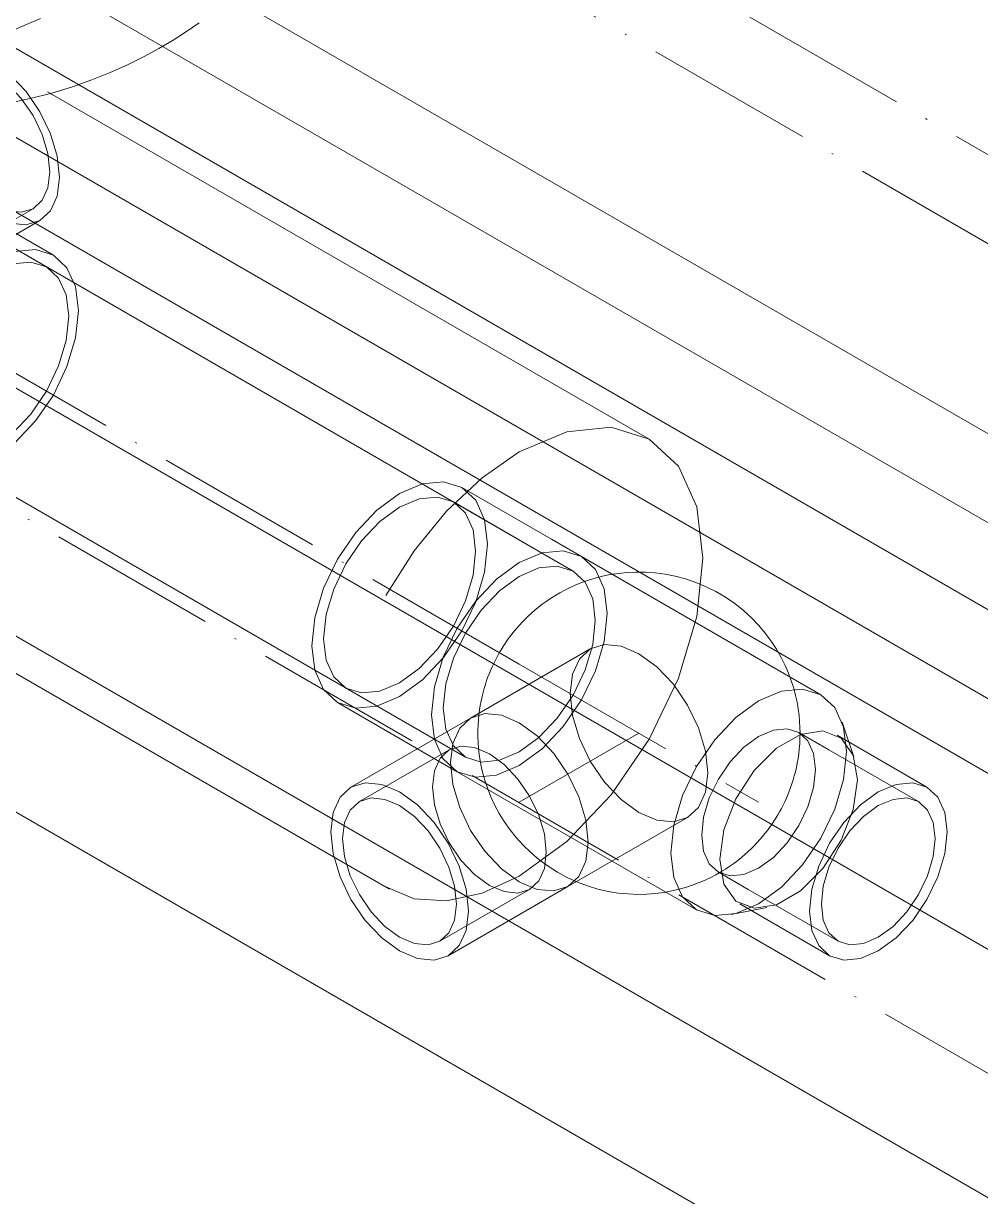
# Model space of a CAD drawing. Header units: millimetres. Extents: x -88595 to 880822, y -1054509 to -148035.
# Drawn here: x 391906.2 to 391962.8, y -311126.9 to -311057.6 of the extents above; entities that cross this region are included whole.
import ezdxf

# ---------------------------------------------------------------- set-up
doc = ezdxf.new("R2010")
doc.units = ezdxf.units.MM
doc.linetypes.add('$12$ADSK_Осевая', pattern=[14, 10, -2, 0, -2])
for name, color, linetype, lineweight in [('Изоляция', 7, 'Continuous', 18), ('Трубопровод', 7, 'Continuous', 18), ('Трубопроводы', 7, 'Continuous', 18)]:
    doc.layers.add(name, color=color, linetype=linetype, lineweight=lineweight)

# ---------------------------------------------------------------- blocks, each defined once
blk = doc.blocks.new('$0$ADSK_МедьПайка_Тройник - Тройник медный-3268054-В_ОВ3_4')
at = {"layer": 'Трубопроводы', "color": 134, "true_color": 0x00a6a6}
blk.add_polyline3d([(19456.591, 12827.844, 0), (19457.959, 12828.126, 0), (19459.25, 12828.457, 0), (19460.468, 12828.829, 0), (19461.614, 12829.235, 0), (19462.693, 12829.668, 0), (19463.707, 12830.123, 0), (19464.662, 12830.596, 0), (19465.56, 12831.082, 0), (19466.405, 12831.579, 0), (19467.202, 12832.084, 0), (19467.954, 12832.596, 0)], dxfattribs=at)
blk = doc.blocks.new('$0$ADSK_МедьПайка_Тройник - Тройник медный-3268426-В_ОВ3_4')
at = {"layer": 'Трубопроводы', "color": 190, "true_color": 0x8000ff}
for p, q in [((19441.83, 12828.988), (19436.703, 12831.948)), ((19441.425, 12828.287), (19436.298, 12831.247)), ((19452.966, 12830.571), (19447.309, 12827.305)), ((19453.371, 12829.87), (19449.128, 12827.42)), ((19443.067, 12828.274), (19441.83, 12828.988)), ((19442.662, 12827.572), (19441.425, 12828.287)), ((19452.967, 12822.558), (19443.067, 12828.274)), ((19447.309, 12827.305), (19441.652, 12824.039)), ((19454.204, 12821.844), (19452.967, 12822.558)), ((19453.799, 12821.142), (19452.562, 12821.857)), ((19459.331, 12818.884), (19454.204, 12821.844)), ((19458.926, 12818.183), (19453.799, 12821.142)), ((19453.888, 12819.176), (19458.131, 12821.625)), ((19452.879, 12817.658), (19458.536, 12820.924)), ((19429.948, 12820.248), (19435.075, 12817.288)), ((19429.543, 12819.547), (19434.67, 12816.587)), ((19447.222, 12814.392), (19452.879, 12817.658)), ((19435.075, 12817.288), (19436.312, 12816.574)), ((19434.67, 12816.587), (19435.907, 12815.872)), ((19435.907, 12815.872), (19445.807, 12810.157)), ((19446.212, 12810.858), (19447.449, 12810.144)), ((19445.807, 12810.157), (19447.044, 12809.442)), ((19447.449, 12810.144), (19452.576, 12807.184)), ((19447.044, 12809.442), (19452.171, 12806.483))]:
    blk.add_line(p, q, dxfattribs=at)
for points in [[(19428.06, 12822.824, 0), (19428.233, 12824.437, 0), (19428.739, 12826.139, 0), (19429.543, 12827.814, 0), (19430.592, 12829.349, 0), (19431.813, 12830.638, 0), (19433.123, 12831.593, 0), (19434.434, 12832.151, 0), (19435.655, 12832.272, 0), (19436.703, 12831.948, 0), (19437.508, 12831.202, 0), (19438.014, 12830.084, 0), (19438.186, 12828.67, 0)], [(19437.613, 12828.34, 0), (19437.46, 12829.593, 0), (19437.012, 12830.585, 0), (19436.298, 12831.247, 0), (19435.368, 12831.534, 0), (19434.285, 12831.426, 0), (19433.123, 12830.932, 0), (19431.961, 12830.084, 0), (19430.878, 12828.941, 0), (19429.948, 12827.58, 0), (19429.235, 12826.095, 0), (19428.786, 12824.585, 0), (19428.633, 12823.155, 0)], [(19451.812, 12828.021, 0), (19451.946, 12829.121, 0), (19452.34, 12829.991, 0), (19452.966, 12830.571, 0), (19453.781, 12830.823, 0), (19454.731, 12830.729, 0), (19455.751, 12830.295, 0), (19456.77, 12829.552, 0), (19457.72, 12828.549, 0), (19458.536, 12827.355, 0), (19459.162, 12826.052, 0), (19459.555, 12824.728, 0), (19459.689, 12823.473, 0)], [(19459.116, 12823.804, 0), (19459.002, 12824.876, 0), (19458.666, 12826.008, 0), (19458.131, 12827.121, 0), (19457.434, 12828.142, 0), (19456.622, 12828.999, 0), (19455.751, 12829.634, 0), (19454.879, 12830.004, 0), (19454.068, 12830.085, 0), (19453.371, 12829.87, 0), (19452.836, 12829.374, 0), (19452.499, 12828.63, 0), (19452.385, 12827.691, 0)], [(19438.186, 12828.67, 0), (19438.014, 12827.058, 0), (19437.508, 12825.356, 0), (19436.703, 12823.68, 0), (19435.655, 12822.146, 0), (19434.434, 12820.857, 0), (19433.123, 12819.901, 0), (19431.813, 12819.344, 0), (19430.592, 12819.223, 0), (19429.543, 12819.547, 0), (19428.739, 12820.293, 0), (19428.233, 12821.411, 0), (19428.06, 12822.824, 0)], [(19428.633, 12823.155, 0), (19428.786, 12821.901, 0), (19429.235, 12820.91, 0), (19429.948, 12820.248, 0), (19430.878, 12819.961, 0), (19431.961, 12820.068, 0), (19433.123, 12820.563, 0), (19434.285, 12821.41, 0), (19435.368, 12822.553, 0), (19436.298, 12823.914, 0), (19437.012, 12825.4, 0), (19437.46, 12826.909, 0), (19437.613, 12828.34, 0)], [(19434.424, 12819.15, 0), (19434.597, 12820.763, 0), (19435.103, 12822.465, 0), (19435.907, 12824.14, 0), (19436.956, 12825.674, 0), (19438.177, 12826.963, 0), (19439.487, 12827.919, 0), (19440.798, 12828.477, 0), (19442.019, 12828.598, 0), (19443.067, 12828.274, 0), (19443.872, 12827.528, 0), (19444.378, 12826.41, 0), (19444.55, 12824.996, 0)], [(19444.55, 12824.996, 0), (19444.378, 12826.41, 0), (19443.872, 12827.528, 0), (19443.067, 12828.274, 0), (19442.019, 12828.598, 0), (19440.798, 12828.477, 0), (19439.487, 12827.919, 0), (19438.177, 12826.963, 0), (19436.956, 12825.674, 0), (19435.907, 12824.14, 0), (19435.103, 12822.465, 0), (19434.597, 12820.763, 0), (19434.424, 12819.15, 0)], [(19459.689, 12823.473, 0), (19459.555, 12822.374, 0), (19459.162, 12821.504, 0), (19458.536, 12820.924, 0), (19457.72, 12820.672, 0), (19456.77, 12820.766, 0), (19455.751, 12821.199, 0), (19454.731, 12821.943, 0), (19453.781, 12822.946, 0), (19452.966, 12824.139, 0), (19452.34, 12825.443, 0), (19451.946, 12826.767, 0), (19451.812, 12828.021, 0)], [(19434.997, 12819.481, 0), (19435.15, 12820.911, 0), (19435.599, 12822.42, 0), (19436.312, 12823.906, 0), (19437.242, 12825.267, 0), (19438.325, 12826.41, 0), (19439.487, 12827.258, 0), (19440.649, 12827.752, 0), (19441.732, 12827.859, 0), (19442.662, 12827.572, 0), (19443.376, 12826.911, 0), (19443.824, 12825.919, 0), (19443.977, 12824.666, 0)], [(19454.032, 12820.207, 0), (19453.898, 12821.462, 0), (19453.505, 12822.786, 0), (19452.879, 12824.089, 0), (19452.063, 12825.283, 0), (19451.113, 12826.286, 0), (19450.094, 12827.029, 0), (19449.074, 12827.463, 0), (19448.124, 12827.557, 0), (19447.309, 12827.305, 0), (19446.683, 12826.725, 0), (19446.289, 12825.855, 0), (19446.155, 12824.755, 0)], [(19446.155, 12824.755, 0), (19446.289, 12825.855, 0), (19446.683, 12826.725, 0), (19447.309, 12827.305, 0), (19448.124, 12827.557, 0), (19449.074, 12827.463, 0), (19450.094, 12827.029, 0), (19451.113, 12826.286, 0), (19452.063, 12825.283, 0), (19452.879, 12824.089, 0), (19453.505, 12822.786, 0), (19453.898, 12821.462, 0), (19454.032, 12820.207, 0)], [(19448.142, 12825.241, 0), (19448.257, 12826.181, 0), (19448.593, 12826.924, 0), (19449.128, 12827.42, 0), (19449.825, 12827.635, 0), (19450.637, 12827.555, 0), (19451.508, 12827.184, 0), (19452.379, 12826.549, 0), (19453.191, 12825.692, 0), (19453.888, 12824.672, 0), (19454.423, 12823.558, 0), (19454.759, 12822.427, 0), (19454.874, 12821.355, 0)], [(19452.385, 12827.691, 0), (19452.499, 12826.619, 0), (19452.836, 12825.487, 0), (19453.371, 12824.373, 0), (19454.068, 12823.353, 0), (19454.879, 12822.496, 0), (19455.751, 12821.861, 0), (19456.622, 12821.49, 0), (19457.434, 12821.41, 0), (19458.131, 12821.625, 0), (19458.666, 12822.121, 0), (19459.002, 12822.864, 0), (19459.116, 12823.804, 0)], [(19454.874, 12821.355, 0), (19454.759, 12820.415, 0), (19454.423, 12819.672, 0), (19453.888, 12819.176, 0), (19453.191, 12818.96, 0), (19452.379, 12819.041, 0), (19451.508, 12819.411, 0), (19450.637, 12820.047, 0), (19449.825, 12820.904, 0), (19449.128, 12821.924, 0), (19448.593, 12823.038, 0), (19448.257, 12824.169, 0), (19448.142, 12825.241, 0)], [(19444.55, 12824.996, 0), (19444.378, 12823.383, 0), (19443.872, 12821.682, 0), (19443.067, 12820.006, 0), (19442.019, 12818.472, 0), (19440.798, 12817.183, 0), (19439.487, 12816.227, 0), (19438.177, 12815.67, 0), (19436.956, 12815.549, 0), (19435.907, 12815.872, 0), (19435.103, 12816.619, 0), (19434.597, 12817.737, 0), (19434.424, 12819.15, 0)], [(19434.424, 12819.15, 0), (19434.597, 12817.737, 0), (19435.103, 12816.619, 0), (19435.907, 12815.872, 0), (19436.956, 12815.549, 0), (19438.177, 12815.67, 0), (19439.487, 12816.227, 0), (19440.798, 12817.183, 0), (19442.019, 12818.472, 0), (19443.067, 12820.006, 0), (19443.872, 12821.682, 0), (19444.378, 12823.383, 0), (19444.55, 12824.996, 0)], [(19443.977, 12824.666, 0), (19443.824, 12823.235, 0), (19443.376, 12821.726, 0), (19442.662, 12820.24, 0), (19441.732, 12818.879, 0), (19440.649, 12817.736, 0), (19439.487, 12816.888, 0), (19438.325, 12816.394, 0), (19437.242, 12816.287, 0), (19436.312, 12816.574, 0), (19435.599, 12817.236, 0), (19435.15, 12818.227, 0), (19434.997, 12819.481, 0)], [(19446.155, 12824.755, 0), (19446.289, 12823.501, 0), (19446.683, 12822.177, 0), (19447.309, 12820.873, 0), (19448.124, 12819.68, 0), (19449.074, 12818.677, 0), (19450.094, 12817.933, 0), (19451.113, 12817.5, 0), (19452.063, 12817.406, 0), (19452.879, 12817.658, 0), (19453.505, 12818.238, 0), (19453.898, 12819.108, 0), (19454.032, 12820.207, 0)], [(19454.032, 12820.207, 0), (19453.898, 12819.108, 0), (19453.505, 12818.238, 0), (19452.879, 12817.658, 0), (19452.063, 12817.406, 0), (19451.113, 12817.5, 0), (19450.094, 12817.933, 0), (19449.074, 12818.677, 0), (19448.124, 12819.68, 0), (19447.309, 12820.873, 0), (19446.683, 12822.177, 0), (19446.289, 12823.501, 0), (19446.155, 12824.755, 0)], [(19448.376, 12816.941, 0), (19448.241, 12818.196, 0), (19447.848, 12819.52, 0), (19447.222, 12820.823, 0), (19446.406, 12822.017, 0), (19445.456, 12823.02, 0), (19444.437, 12823.763, 0), (19443.418, 12824.197, 0), (19442.468, 12824.291, 0), (19441.652, 12824.039, 0), (19441.026, 12823.459, 0), (19440.633, 12822.589, 0), (19440.498, 12821.489, 0)], [(19454.45, 12819.281, 0), (19454.277, 12820.694, 0), (19453.771, 12821.812, 0), (19452.967, 12822.558, 0), (19451.918, 12822.882, 0), (19450.697, 12822.761, 0), (19449.387, 12822.204, 0), (19448.076, 12821.248, 0), (19446.855, 12819.959, 0), (19445.807, 12818.425, 0), (19445.002, 12816.749, 0), (19444.496, 12815.047, 0), (19444.324, 12813.435, 0)], [(19444.324, 12813.435, 0), (19444.496, 12815.047, 0), (19445.002, 12816.749, 0), (19445.807, 12818.425, 0), (19446.855, 12819.959, 0), (19448.076, 12821.248, 0), (19449.387, 12822.204, 0), (19450.697, 12822.761, 0), (19451.918, 12822.882, 0), (19452.967, 12822.558, 0), (19453.771, 12821.812, 0), (19454.277, 12820.694, 0), (19454.45, 12819.281, 0)], [(19453.877, 12818.95, 0), (19453.724, 12820.204, 0), (19453.275, 12821.195, 0), (19452.562, 12821.857, 0), (19451.632, 12822.144, 0), (19450.549, 12822.037, 0), (19449.387, 12821.542, 0), (19448.225, 12820.695, 0), (19447.142, 12819.552, 0), (19446.212, 12818.191, 0), (19445.498, 12816.705, 0), (19445.05, 12815.196, 0), (19444.897, 12813.765, 0)], [(19440.498, 12821.489, 0), (19440.633, 12820.235, 0), (19441.026, 12818.911, 0), (19441.652, 12817.607, 0), (19442.468, 12816.414, 0), (19443.418, 12815.411, 0), (19444.437, 12814.668, 0), (19445.456, 12814.234, 0), (19446.406, 12814.14, 0), (19447.222, 12814.392, 0), (19447.848, 12814.972, 0), (19448.241, 12815.842, 0), (19448.376, 12816.941, 0)], [(19444.324, 12813.435, 0), (19444.496, 12812.021, 0), (19445.002, 12810.903, 0), (19445.807, 12810.157, 0), (19446.855, 12809.833, 0), (19448.076, 12809.954, 0), (19449.387, 12810.512, 0), (19450.697, 12811.467, 0), (19451.918, 12812.756, 0), (19452.967, 12814.291, 0), (19453.771, 12815.966, 0), (19454.277, 12817.668, 0), (19454.45, 12819.281, 0)], [(19454.45, 12819.281, 0), (19454.277, 12817.668, 0), (19453.771, 12815.966, 0), (19452.967, 12814.291, 0), (19451.918, 12812.756, 0), (19450.697, 12811.467, 0), (19449.387, 12810.512, 0), (19448.076, 12809.954, 0), (19446.855, 12809.833, 0), (19445.807, 12810.157, 0), (19445.002, 12810.903, 0), (19444.496, 12812.021, 0), (19444.324, 12813.435, 0)], [(19460.814, 12815.606, 0), (19460.641, 12817.02, 0), (19460.135, 12818.138, 0), (19459.331, 12818.884, 0), (19458.282, 12819.208, 0), (19457.061, 12819.087, 0), (19455.751, 12818.53, 0), (19454.44, 12817.574, 0), (19453.219, 12816.285, 0), (19452.171, 12814.75, 0), (19451.366, 12813.075, 0), (19450.86, 12811.373, 0), (19450.688, 12809.76, 0)], [(19444.897, 12813.765, 0), (19445.05, 12812.512, 0), (19445.498, 12811.52, 0), (19446.212, 12810.858, 0), (19447.142, 12810.571, 0), (19448.225, 12810.679, 0), (19449.387, 12811.173, 0), (19450.549, 12812.021, 0), (19451.632, 12813.164, 0), (19452.562, 12814.525, 0), (19453.275, 12816.01, 0), (19453.724, 12817.52, 0), (19453.877, 12818.95, 0)], [(19451.261, 12810.091, 0), (19451.414, 12811.521, 0), (19451.862, 12813.031, 0), (19452.576, 12814.517, 0), (19453.506, 12815.877, 0), (19454.589, 12817.021, 0), (19455.751, 12817.868, 0), (19456.913, 12818.362, 0), (19457.996, 12818.47, 0), (19458.926, 12818.183, 0), (19459.639, 12817.521, 0), (19460.088, 12816.529, 0), (19460.241, 12815.276, 0)], [(19450.688, 12809.76, 0), (19450.86, 12808.347, 0), (19451.366, 12807.229, 0), (19452.171, 12806.483, 0), (19453.219, 12806.159, 0), (19454.44, 12806.28, 0), (19455.751, 12806.837, 0), (19457.061, 12807.793, 0), (19458.282, 12809.082, 0), (19459.331, 12810.617, 0), (19460.135, 12812.292, 0), (19460.641, 12813.994, 0), (19460.814, 12815.606, 0)], [(19460.241, 12815.276, 0), (19460.088, 12813.846, 0), (19459.639, 12812.336, 0), (19458.926, 12810.85, 0), (19457.996, 12809.489, 0), (19456.913, 12808.346, 0), (19455.751, 12807.499, 0), (19454.589, 12807.004, 0), (19453.506, 12806.897, 0), (19452.576, 12807.184, 0), (19451.862, 12807.846, 0), (19451.414, 12808.837, 0), (19451.261, 12810.091, 0)]]:
    blk.add_polyline3d(points, dxfattribs=at)
blk = doc.blocks.new('$0$ADSK_МедьПайка_Тройник - Тройник медный-3264991-В_ОВ3_4')
at = {"layer": 'Трубопроводы', "color": 190, "true_color": 0x8000ff}
for p, q in [((19488.766, 12802.098), (19483.462, 12805.16)), ((19488.271, 12801.24), (19482.967, 12804.302)), ((19490.533, 12801.077), (19488.766, 12802.098)), ((19490.038, 12800.22), (19488.271, 12801.24)), ((19504.675, 12792.912), (19490.533, 12801.077)), ((19491.059, 12795.618), (19483.988, 12791.535)), ((19476.617, 12793.304), (19481.921, 12790.242)), ((19476.122, 12792.446), (19481.426, 12789.384)), ((19483.988, 12791.535), (19476.917, 12787.453)), ((19506.634, 12789.236), (19505.934, 12791.28)), ((19505.153, 12789.657), (19503.385, 12790.678)), ((19481.921, 12790.242), (19483.688, 12789.221)), ((19510.952, 12787.453), (19505.648, 12790.515)), ((19482.716, 12789.657), (19477.412, 12786.595)), ((19481.426, 12789.384), (19483.193, 12788.364)), ((19510.457, 12786.595), (19505.153, 12789.657)), ((19483.193, 12788.364), (19497.335, 12780.199)), ((19489.738, 12781.576), (19496.809, 12785.658)), ((19498.625, 12782.433), (19500.393, 12781.413)), ((19482.667, 12777.493), (19489.738, 12781.576)), ((19482.172, 12778.351), (19487.476, 12781.413)), ((19500.393, 12781.413), (19505.697, 12778.351)), ((19499.378, 12779.925), (19501.498, 12780.341)), ((19499.898, 12780.555), (19505.202, 12777.493))]:
    blk.add_line(p, q, dxfattribs=at)
for points in [[(19474.602, 12795.806, 0), (19474.779, 12797.46, 0), (19475.297, 12799.204, 0), (19476.122, 12800.922, 0), (19477.197, 12802.495, 0), (19478.449, 12803.816, 0), (19479.792, 12804.796, 0), (19481.136, 12805.367, 0), (19482.387, 12805.491, 0), (19483.462, 12805.16, 0), (19484.287, 12804.395, 0), (19484.806, 12803.249, 0), (19484.982, 12801.8, 0)], [(19484.282, 12801.395, 0), (19484.129, 12802.649, 0), (19483.681, 12803.64, 0), (19482.967, 12804.302, 0), (19482.037, 12804.589, 0), (19480.954, 12804.482, 0), (19479.792, 12803.988, 0), (19478.63, 12803.14, 0), (19477.547, 12801.997, 0), (19476.617, 12800.636, 0), (19475.904, 12799.15, 0), (19475.455, 12797.641, 0), (19475.302, 12796.211, 0)], [(19484.982, 12801.8, 0), (19484.806, 12800.146, 0), (19484.287, 12798.402, 0), (19483.462, 12796.684, 0), (19482.387, 12795.111, 0), (19481.136, 12793.79, 0), (19479.792, 12792.81, 0), (19478.449, 12792.239, 0), (19477.197, 12792.115, 0), (19476.122, 12792.446, 0), (19475.297, 12793.211, 0), (19474.779, 12794.357, 0), (19474.602, 12795.806, 0)], [(19475.302, 12796.211, 0), (19475.455, 12794.957, 0), (19475.904, 12793.966, 0), (19476.617, 12793.304, 0), (19477.547, 12793.017, 0), (19478.63, 12793.124, 0), (19479.792, 12793.618, 0), (19480.954, 12794.466, 0), (19482.037, 12795.609, 0), (19482.967, 12796.97, 0), (19483.681, 12798.456, 0), (19484.129, 12799.965, 0), (19484.282, 12801.395, 0)], [(19481.673, 12791.724, 0), (19481.85, 12793.377, 0), (19482.369, 12795.122, 0), (19483.193, 12796.839, 0), (19484.268, 12798.412, 0), (19485.52, 12799.734, 0), (19486.863, 12800.714, 0), (19488.207, 12801.285, 0), (19489.458, 12801.409, 0), (19490.533, 12801.077, 0), (19491.358, 12800.312, 0), (19491.877, 12799.166, 0), (19492.053, 12797.717, 0)], [(19492.053, 12797.717, 0), (19491.877, 12799.166, 0), (19491.358, 12800.312, 0), (19490.533, 12801.077, 0), (19489.458, 12801.409, 0), (19488.207, 12801.285, 0), (19486.863, 12800.714, 0), (19485.52, 12799.734, 0), (19484.268, 12798.412, 0), (19483.193, 12796.839, 0), (19482.369, 12795.122, 0), (19481.85, 12793.377, 0), (19481.673, 12791.724, 0)], [(19482.373, 12792.128, 0), (19482.526, 12793.558, 0), (19482.975, 12795.068, 0), (19483.688, 12796.554, 0), (19484.618, 12797.914, 0), (19485.701, 12799.058, 0), (19486.863, 12799.905, 0), (19488.025, 12800.4, 0), (19489.108, 12800.507, 0), (19490.038, 12800.22, 0), (19490.752, 12799.558, 0), (19491.2, 12798.566, 0), (19491.353, 12797.313, 0)], [(19503.454, 12790.638, 0), (19503.448, 12790.974, 0), (19503.43, 12791.325, 0), (19503.396, 12791.689, 0), (19503.346, 12792.069, 0), (19503.278, 12792.463, 0), (19503.188, 12792.873, 0), (19503.076, 12793.297, 0), (19502.937, 12793.735, 0), (19502.769, 12794.185, 0), (19502.569, 12794.647, 0), (19502.335, 12795.117, 0), (19502.063, 12795.593, 0), (19501.753, 12796.07, 0), (19501.401, 12796.543, 0), (19501.009, 12797.009, 0), (19500.575, 12797.459, 0), (19500.102, 12797.89, 0), (19499.593, 12798.294, 0), (19499.052, 12798.665, 0), (19498.484, 12799, 0), (19497.896, 12799.294, 0), (19497.294, 12799.545, 0), (19496.686, 12799.752, 0), (19496.078, 12799.914, 0), (19495.476, 12800.032, 0), (19494.886, 12800.11, 0), (19494.312, 12800.151, 0), (19493.759, 12800.156, 0), (19493.228, 12800.132, 0), (19492.722, 12800.08, 0), (19492.241, 12800.006, 0), (19491.785, 12799.912, 0), (19491.355, 12799.802, 0), (19490.949, 12799.678, 0), (19490.567, 12799.542, 0), (19490.207, 12799.398, 0), (19489.869, 12799.246, 0), (19489.551, 12799.089, 0), (19489.252, 12798.927, 0), (19488.97, 12798.761, 0), (19488.705, 12798.593, 0), (19488.454, 12798.423, 0), (19488.218, 12798.251, 0), (19487.994, 12798.077, 0), (19487.783, 12797.903, 0), (19487.582, 12797.728, 0), (19487.391, 12797.553, 0), (19487.21, 12797.377, 0), (19487.038, 12797.201, 0), (19486.873, 12797.023, 0), (19486.717, 12796.846, 0), (19486.567, 12796.667, 0), (19486.423, 12796.487, 0), (19486.286, 12796.307, 0), (19486.155, 12796.125, 0), (19486.029, 12795.942, 0), (19485.907, 12795.756, 0), (19485.791, 12795.569, 0), (19485.679, 12795.38, 0), (19485.572, 12795.188, 0), (19485.469, 12794.993, 0), (19485.37, 12794.795, 0), (19485.275, 12794.593, 0), (19485.184, 12794.388, 0), (19485.097, 12794.178, 0), (19485.014, 12793.963, 0), (19484.935, 12793.743, 0), (19484.86, 12793.517, 0), (19484.79, 12793.285, 0), (19484.724, 12793.046, 0), (19484.663, 12792.8, 0), (19484.607, 12792.545, 0), (19484.557, 12792.282, 0), (19484.514, 12792.01, 0), (19484.477, 12791.728, 0), (19484.448, 12791.435, 0), (19484.427, 12791.131, 0), (19484.416, 12790.814, 0), (19484.414, 12790.638, 0)], [(19492.053, 12797.717, 0), (19491.877, 12796.064, 0), (19491.358, 12794.319, 0), (19490.533, 12792.602, 0), (19489.458, 12791.029, 0), (19488.207, 12789.707, 0), (19486.863, 12788.727, 0), (19485.52, 12788.156, 0), (19484.268, 12788.032, 0), (19483.193, 12788.364, 0), (19482.369, 12789.129, 0), (19481.85, 12790.275, 0), (19481.673, 12791.724, 0)], [(19481.673, 12791.724, 0), (19481.85, 12790.275, 0), (19482.369, 12789.129, 0), (19483.193, 12788.364, 0), (19484.268, 12788.032, 0), (19485.52, 12788.156, 0), (19486.863, 12788.727, 0), (19488.207, 12789.707, 0), (19489.458, 12791.029, 0), (19490.533, 12792.602, 0), (19491.358, 12794.319, 0), (19491.877, 12796.064, 0), (19492.053, 12797.717, 0)], [(19491.353, 12797.313, 0), (19491.2, 12795.883, 0), (19490.752, 12794.373, 0), (19490.038, 12792.887, 0), (19489.108, 12791.527, 0), (19488.025, 12790.383, 0), (19486.863, 12789.536, 0), (19485.701, 12789.041, 0), (19484.618, 12788.934, 0), (19483.688, 12789.221, 0), (19482.975, 12789.883, 0), (19482.526, 12790.875, 0), (19482.373, 12792.128, 0)], [(19489.869, 12792.985, 0), (19490.007, 12794.121, 0), (19490.413, 12795.018, 0), (19491.059, 12795.618, 0), (19491.901, 12795.878, 0), (19492.882, 12795.78, 0), (19493.934, 12795.333, 0), (19494.987, 12794.565, 0), (19495.967, 12793.53, 0), (19496.809, 12792.298, 0), (19497.456, 12790.953, 0), (19497.862, 12789.586, 0), (19498, 12788.291, 0)], [(19498, 12788.291, 0), (19497.862, 12787.155, 0), (19497.456, 12786.258, 0), (19496.809, 12785.658, 0), (19495.967, 12785.398, 0), (19494.987, 12785.496, 0), (19493.934, 12785.943, 0), (19492.882, 12786.711, 0), (19491.901, 12787.746, 0), (19491.059, 12788.978, 0), (19490.413, 12790.324, 0), (19490.007, 12791.69, 0), (19489.869, 12792.985, 0)], [(19506.196, 12789.552, 0), (19506.019, 12791.001, 0), (19505.5, 12792.147, 0), (19504.675, 12792.912, 0), (19503.601, 12793.244, 0), (19502.349, 12793.12, 0), (19501.005, 12792.549, 0), (19499.662, 12791.569, 0), (19498.41, 12790.247, 0), (19497.335, 12788.674, 0), (19496.511, 12786.957, 0), (19495.992, 12785.212, 0), (19495.815, 12783.559, 0)], [(19495.815, 12783.559, 0), (19495.992, 12785.212, 0), (19496.511, 12786.957, 0), (19497.335, 12788.674, 0), (19498.41, 12790.247, 0), (19499.662, 12791.569, 0), (19501.005, 12792.549, 0), (19502.349, 12793.12, 0), (19503.601, 12793.244, 0), (19504.675, 12792.912, 0), (19505.5, 12792.147, 0), (19506.019, 12791.001, 0), (19506.196, 12789.552, 0)], [(19482.797, 12788.903, 0), (19482.936, 12790.038, 0), (19483.342, 12790.936, 0), (19483.988, 12791.535, 0), (19484.83, 12791.795, 0), (19485.811, 12791.698, 0), (19486.863, 12791.25, 0), (19487.916, 12790.483, 0), (19488.896, 12789.448, 0), (19489.738, 12788.215, 0), (19490.384, 12786.87, 0), (19490.791, 12785.503, 0), (19490.929, 12784.208, 0)], [(19490.929, 12784.208, 0), (19490.791, 12785.503, 0), (19490.384, 12786.87, 0), (19489.738, 12788.215, 0), (19488.896, 12789.448, 0), (19487.916, 12790.483, 0), (19486.863, 12791.25, 0), (19485.811, 12791.698, 0), (19484.83, 12791.795, 0), (19483.988, 12791.535, 0), (19483.342, 12790.936, 0), (19482.936, 12790.038, 0), (19482.797, 12788.903, 0)], [(19503.454, 12790.638, 0), (19503.449, 12790.315, 0), (19503.433, 12790.004, 0), (19503.409, 12789.705, 0), (19503.376, 12789.417, 0), (19503.336, 12789.139, 0), (19503.289, 12788.872, 0), (19503.236, 12788.613, 0), (19503.178, 12788.362, 0), (19503.115, 12788.119, 0), (19503.047, 12787.884, 0), (19502.975, 12787.654, 0), (19502.898, 12787.431, 0), (19502.817, 12787.214, 0), (19502.732, 12787.001, 0), (19502.643, 12786.793, 0), (19502.551, 12786.589, 0), (19502.454, 12786.389, 0), (19502.353, 12786.193, 0), (19502.248, 12785.999, 0), (19502.139, 12785.809, 0), (19502.025, 12785.62, 0), (19501.906, 12785.434, 0), (19501.783, 12785.25, 0), (19501.654, 12785.067, 0), (19501.52, 12784.886, 0), (19501.38, 12784.706, 0), (19501.234, 12784.527, 0), (19501.081, 12784.349, 0), (19500.921, 12784.171, 0), (19500.753, 12783.994, 0), (19500.576, 12783.818, 0), (19500.391, 12783.642, 0), (19500.196, 12783.467, 0), (19499.99, 12783.292, 0), (19499.773, 12783.119, 0), (19499.544, 12782.946, 0), (19499.301, 12782.775, 0), (19499.044, 12782.605, 0), (19498.771, 12782.438, 0), (19498.481, 12782.274, 0), (19498.174, 12782.114, 0), (19497.846, 12781.959, 0), (19497.499, 12781.81, 0), (19497.129, 12781.67, 0), (19496.736, 12781.54, 0), (19496.319, 12781.422, 0), (19495.877, 12781.318, 0), (19495.41, 12781.233, 0), (19494.917, 12781.169, 0), (19494.399, 12781.129, 0), (19493.858, 12781.118, 0), (19493.295, 12781.14, 0), (19492.713, 12781.197, 0), (19492.117, 12781.293, 0), (19491.512, 12781.431, 0), (19490.903, 12781.614, 0), (19490.296, 12781.841, 0), (19489.7, 12782.112, 0), (19489.12, 12782.425, 0), (19488.564, 12782.777, 0), (19488.037, 12783.165, 0), (19487.544, 12783.581, 0), (19487.089, 12784.022, 0), (19486.674, 12784.48, 0), (19486.301, 12784.95, 0), (19485.968, 12785.426, 0), (19485.676, 12785.902, 0), (19485.422, 12786.376, 0), (19485.204, 12786.843, 0), (19485.019, 12787.299, 0), (19484.865, 12787.745, 0), (19484.738, 12788.176, 0), (19484.637, 12788.594, 0), (19484.557, 12788.996, 0), (19484.497, 12789.384, 0), (19484.455, 12789.756, 0), (19484.429, 12790.114, 0), (19484.416, 12790.458, 0), (19484.414, 12790.638, 0)], [(19504.371, 12788.499, 0), (19504.257, 12789.438, 0), (19503.92, 12790.182, 0), (19503.385, 12790.678, 0), (19502.688, 12790.893, 0), (19501.877, 12790.813, 0), (19501.005, 12790.442, 0), (19500.134, 12789.807, 0), (19499.323, 12788.95, 0), (19498.625, 12787.93, 0), (19498.091, 12786.816, 0), (19497.754, 12785.684, 0), (19497.64, 12784.612, 0)], [(19498.707, 12783.187, 0), (19498.953, 12784.935, 0), (19499.659, 12786.755, 0), (19500.741, 12788.427, 0), (19502.068, 12789.751, 0), (19503.48, 12790.566, 0), (19504.807, 12790.774, 0), (19505.888, 12790.351, 0), (19506.594, 12789.346, 0), (19506.839, 12787.882, 0)], [(19488.461, 12783.592, 0), (19488.347, 12784.664, 0), (19488.01, 12785.795, 0), (19487.476, 12786.909, 0), (19486.778, 12787.929, 0), (19485.967, 12788.786, 0), (19485.096, 12789.421, 0), (19484.224, 12789.792, 0), (19483.413, 12789.872, 0), (19482.716, 12789.657, 0), (19482.181, 12789.161, 0), (19481.844, 12788.418, 0), (19481.73, 12787.478, 0)], [(19495.815, 12783.559, 0), (19495.992, 12782.11, 0), (19496.511, 12780.964, 0), (19497.335, 12780.199, 0), (19498.41, 12779.867, 0), (19499.662, 12779.991, 0), (19501.005, 12780.562, 0), (19502.349, 12781.542, 0), (19503.601, 12782.864, 0), (19504.675, 12784.437, 0), (19505.5, 12786.154, 0), (19506.019, 12787.899, 0), (19506.196, 12789.552, 0)], [(19506.196, 12789.552, 0), (19506.019, 12787.899, 0), (19505.5, 12786.154, 0), (19504.675, 12784.437, 0), (19503.601, 12782.864, 0), (19502.349, 12781.542, 0), (19501.005, 12780.562, 0), (19499.662, 12779.991, 0), (19498.41, 12779.867, 0), (19497.335, 12780.199, 0), (19496.511, 12780.964, 0), (19495.992, 12782.11, 0), (19495.815, 12783.559, 0)], [(19490.929, 12784.208, 0), (19490.791, 12783.073, 0), (19490.384, 12782.175, 0), (19489.738, 12781.576, 0), (19488.896, 12781.316, 0), (19487.916, 12781.413, 0), (19486.863, 12781.861, 0), (19485.811, 12782.628, 0), (19484.83, 12783.663, 0), (19483.988, 12784.896, 0), (19483.342, 12786.241, 0), (19482.936, 12787.608, 0), (19482.797, 12788.903, 0)], [(19482.797, 12788.903, 0), (19482.936, 12787.608, 0), (19483.342, 12786.241, 0), (19483.988, 12784.896, 0), (19484.83, 12783.663, 0), (19485.811, 12782.628, 0), (19486.863, 12781.861, 0), (19487.916, 12781.413, 0), (19488.896, 12781.316, 0), (19489.738, 12781.576, 0), (19490.384, 12782.175, 0), (19490.791, 12783.073, 0), (19490.929, 12784.208, 0)], [(19497.64, 12784.612, 0), (19497.754, 12783.673, 0), (19498.091, 12782.929, 0), (19498.625, 12782.433, 0), (19499.323, 12782.218, 0), (19500.134, 12782.298, 0), (19501.005, 12782.669, 0), (19501.877, 12783.304, 0), (19502.688, 12784.161, 0), (19503.385, 12785.181, 0), (19503.92, 12786.295, 0), (19504.257, 12787.427, 0), (19504.371, 12788.499, 0)], [(19506.839, 12787.882, 0), (19506.594, 12786.136, 0), (19505.888, 12784.316, 0), (19504.807, 12782.643, 0), (19503.48, 12781.319, 0), (19502.068, 12780.504, 0), (19500.741, 12780.295, 0), (19499.659, 12780.719, 0), (19498.953, 12781.723, 0), (19498.707, 12783.187, 0)], [(19483.858, 12780.126, 0), (19483.72, 12781.421, 0), (19483.313, 12782.788, 0), (19482.667, 12784.133, 0), (19481.825, 12785.365, 0), (19480.845, 12786.4, 0), (19479.792, 12787.168, 0), (19478.74, 12787.615, 0), (19477.759, 12787.713, 0), (19476.917, 12787.453, 0), (19476.271, 12786.853, 0), (19475.865, 12785.956, 0), (19475.726, 12784.82, 0)], [(19481.73, 12787.478, 0), (19481.844, 12786.406, 0), (19482.181, 12785.275, 0), (19482.716, 12784.161, 0), (19483.413, 12783.141, 0), (19484.224, 12782.284, 0), (19485.096, 12781.648, 0), (19485.967, 12781.278, 0), (19486.778, 12781.197, 0), (19487.476, 12781.413, 0), (19488.01, 12781.909, 0), (19488.347, 12782.652, 0), (19488.461, 12783.592, 0)], [(19512.142, 12784.82, 0), (19512.004, 12785.956, 0), (19511.598, 12786.853, 0), (19510.952, 12787.453, 0), (19510.109, 12787.713, 0), (19509.129, 12787.615, 0), (19508.077, 12787.168, 0), (19507.024, 12786.4, 0), (19506.044, 12785.365, 0), (19505.202, 12784.133, 0), (19504.555, 12782.788, 0), (19504.149, 12781.421, 0), (19504.011, 12780.126, 0)], [(19476.426, 12784.416, 0), (19476.541, 12785.356, 0), (19476.877, 12786.099, 0), (19477.412, 12786.595, 0), (19478.109, 12786.811, 0), (19478.921, 12786.73, 0), (19479.792, 12786.36, 0), (19480.663, 12785.724, 0), (19481.475, 12784.867, 0), (19482.172, 12783.847, 0), (19482.707, 12782.733, 0), (19483.043, 12781.602, 0), (19483.158, 12780.53, 0)], [(19504.711, 12780.53, 0), (19504.825, 12781.602, 0), (19505.162, 12782.733, 0), (19505.697, 12783.847, 0), (19506.394, 12784.867, 0), (19507.205, 12785.724, 0), (19508.077, 12786.36, 0), (19508.948, 12786.73, 0), (19509.759, 12786.811, 0), (19510.457, 12786.595, 0), (19510.991, 12786.099, 0), (19511.328, 12785.356, 0), (19511.442, 12784.416, 0)], [(19475.726, 12784.82, 0), (19475.865, 12783.525, 0), (19476.271, 12782.159, 0), (19476.917, 12780.813, 0), (19477.759, 12779.581, 0), (19478.74, 12778.546, 0), (19479.792, 12777.778, 0), (19480.845, 12777.331, 0), (19481.825, 12777.233, 0), (19482.667, 12777.493, 0), (19483.313, 12778.093, 0), (19483.72, 12778.99, 0), (19483.858, 12780.126, 0)], [(19483.158, 12780.53, 0), (19483.043, 12779.59, 0), (19482.707, 12778.847, 0), (19482.172, 12778.351, 0), (19481.475, 12778.136, 0), (19480.663, 12778.216, 0), (19479.792, 12778.587, 0), (19478.921, 12779.222, 0), (19478.109, 12780.079, 0), (19477.412, 12781.099, 0), (19476.877, 12782.213, 0), (19476.541, 12783.344, 0), (19476.426, 12784.416, 0)], [(19504.011, 12780.126, 0), (19504.149, 12778.99, 0), (19504.555, 12778.093, 0), (19505.202, 12777.493, 0), (19506.044, 12777.233, 0), (19507.024, 12777.331, 0), (19508.077, 12777.778, 0), (19509.129, 12778.546, 0), (19510.109, 12779.581, 0), (19510.952, 12780.813, 0), (19511.598, 12782.159, 0), (19512.004, 12783.525, 0), (19512.142, 12784.82, 0)], [(19511.442, 12784.416, 0), (19511.328, 12783.344, 0), (19510.991, 12782.213, 0), (19510.457, 12781.099, 0), (19509.759, 12780.079, 0), (19508.948, 12779.222, 0), (19508.077, 12778.587, 0), (19507.205, 12778.216, 0), (19506.394, 12778.136, 0), (19505.697, 12778.351, 0), (19505.162, 12778.847, 0), (19504.825, 12779.59, 0), (19504.711, 12780.53, 0)]]:
    blk.add_polyline3d(points, dxfattribs=at)

msp = doc.modelspace()

# ---------------------------------------------------------------- linework, layer by layer
at = {"layer": 'Изоляция', "color": 134, "true_color": 0x00a6a6}
for p, q in [((387413.145, -308465.273), (393654.453, -312068.694)), ((391895.581, -311058.471), (392000.247, -311118.9))]:
    msp.add_line(p, q, dxfattribs=at)
at = {"layer": 'Изоляция', "color": 190, "true_color": 0x8000ff}
for p, q in [((393621.952, -312059.601), (387478.192, -308512.5)), ((387462.842, -308539.087), (393606.602, -312086.188)), ((391943.183, -311082.167), (391907.635, -311061.643)), ((391890.356, -311087.117), (391927.833, -311108.754))]:
    msp.add_line(p, q, dxfattribs=at)
at = {"layer": 'Изоляция', "color": 134, "true_color": 0x00a6a6}
msp.add_polyline3d([(391907.224, -311057.318, 0), (391902.962, -311059.13, 0), (391898.991, -311059.524, 0), (391895.581, -311058.471, 0), (391892.965, -311056.044, 0), (391891.32, -311052.408, 0), (391890.759, -311047.812, 0)], dxfattribs=at)
at = {"layer": 'Изоляция', "color": 190, "true_color": 0x8000ff}
for points in [[(391946.362, -311089.194, 0), (391945.992, -311086.163, 0), (391944.908, -311083.767, 0), (391943.183, -311082.167, 0), (391940.935, -311081.473, 0), (391938.317, -311081.732, 0), (391935.508, -311082.927, 0)], [(391935.508, -311082.927, 0), (391933.312, -311084.454, 0), (391931.213, -311086.43, 0), (391929.289, -311088.779, 0), (391927.62, -311091.405, 0)], [(391935.508, -311107.994, 0), (391938.317, -311105.945, 0), (391940.935, -311103.181, 0), (391943.183, -311099.892, 0), (391944.908, -311096.3, 0), (391945.992, -311092.651, 0), (391946.362, -311089.194, 0)], [(391927.62, -311108.624, 0), (391929.289, -311109.323, 0), (391931.213, -311109.45, 0), (391933.312, -311109.002, 0), (391935.508, -311107.994, 0)]]:
    msp.add_polyline3d(points, dxfattribs=at)
at = {"layer": 'Трубопровод', "color": 134, "linetype": '$12$ADSK_Осевая', "true_color": 0x00a6a6}
for p, q in [((393655.111, -312042.186), (387435.772, -308451.45)), ((393655.111, -312042.186), (387435.772, -308451.45)), ((392013.29, -311099.543), (391907.224, -311038.306)), ((392013.29, -311099.543), (391907.224, -311038.306))]:
    msp.add_line(p, q, dxfattribs=at)
at = {"layer": 'Трубопровод', "color": 134, "true_color": 0x00a6a6}
for p, q in [((387428.63, -308463.821), (393647.968, -312054.558)), ((391900.081, -311050.677), (392006.147, -311111.914))]:
    msp.add_line(p, q, dxfattribs=at)
at = {"layer": 'Трубопровод', "color": 190, "true_color": 0x8000ff}
for p, q in [((393617.452, -312067.395), (387473.692, -308520.294)), ((387467.342, -308531.293), (393611.102, -312078.394)), ((391938.683, -311089.961), (391901.206, -311068.324)), ((391894.856, -311079.322), (391932.333, -311100.96))]:
    msp.add_line(p, q, dxfattribs=at)
at = {"layer": 'Трубопровод', "color": 190, "linetype": '$12$ADSK_Осевая', "true_color": 0x8000ff}
for p, q in [((393614.277, -312072.894), (387470.517, -308525.793)), ((393614.277, -312072.894), (387470.517, -308525.793)), ((391935.508, -311095.46), (391898.031, -311073.823)), ((391935.508, -311095.46), (391898.031, -311073.823))]:
    msp.add_line(p, q, dxfattribs=at)
at = {"layer": 'Трубопровод', "color": 190, "true_color": 0x8000ff}
for points in [[(391939.998, -311092.868, 0), (391939.845, -311091.614, 0), (391939.397, -311090.623, 0), (391938.683, -311089.961, 0), (391937.753, -311089.674, 0), (391936.67, -311089.781, 0), (391935.508, -311090.276, 0)], [(391935.508, -311090.276, 0), (391934.346, -311091.123, 0), (391933.263, -311092.266, 0), (391932.333, -311093.627, 0), (391931.619, -311095.113, 0), (391931.171, -311096.622, 0), (391931.018, -311098.053, 0)], [(391935.508, -311100.645, 0), (391936.67, -311099.797, 0), (391937.753, -311098.654, 0), (391938.683, -311097.293, 0), (391939.397, -311095.808, 0), (391939.845, -311094.298, 0), (391939.998, -311092.868, 0)], [(391931.018, -311098.053, 0), (391931.171, -311099.306, 0), (391931.619, -311100.298, 0), (391932.333, -311100.96, 0), (391933.263, -311101.247, 0), (391934.346, -311101.139, 0), (391935.508, -311100.645, 0)]]:
    msp.add_polyline3d(points, dxfattribs=at)
at = {"layer": 'Трубопроводы', "color": 190, "linetype": '$12$ADSK_Осевая', "true_color": 0x8000ff}
for p, q in [((391935.508, -311095.46), (391949.65, -311103.625)), ((391935.508, -311103.625), (391942.579, -311099.543))]:
    msp.add_line(p, q, dxfattribs=at)

# ---------------------------------------------------------------- block references
at = {"layer": 'Трубопроводы', "color": 134, "true_color": 0x00a6a6}
msp.add_blockref('$0$ADSK_МедьПайка_Тройник - Тройник медный-3268054-В_ОВ3_4', (372448.645, -323890.181), dxfattribs=at)
at = {"layer": 'Трубопроводы', "color": 190, "true_color": 0x8000ff}
for name in ['$0$ADSK_МедьПайка_Тройник - Тройник медный-3268426-В_ОВ3_4', '$0$ADSK_МедьПайка_Тройник - Тройник медный-3264991-В_ОВ3_4']:
    msp.add_blockref(name, (372448.645, -323890.181), dxfattribs=at)

doc.saveas('drawing.dxf')
